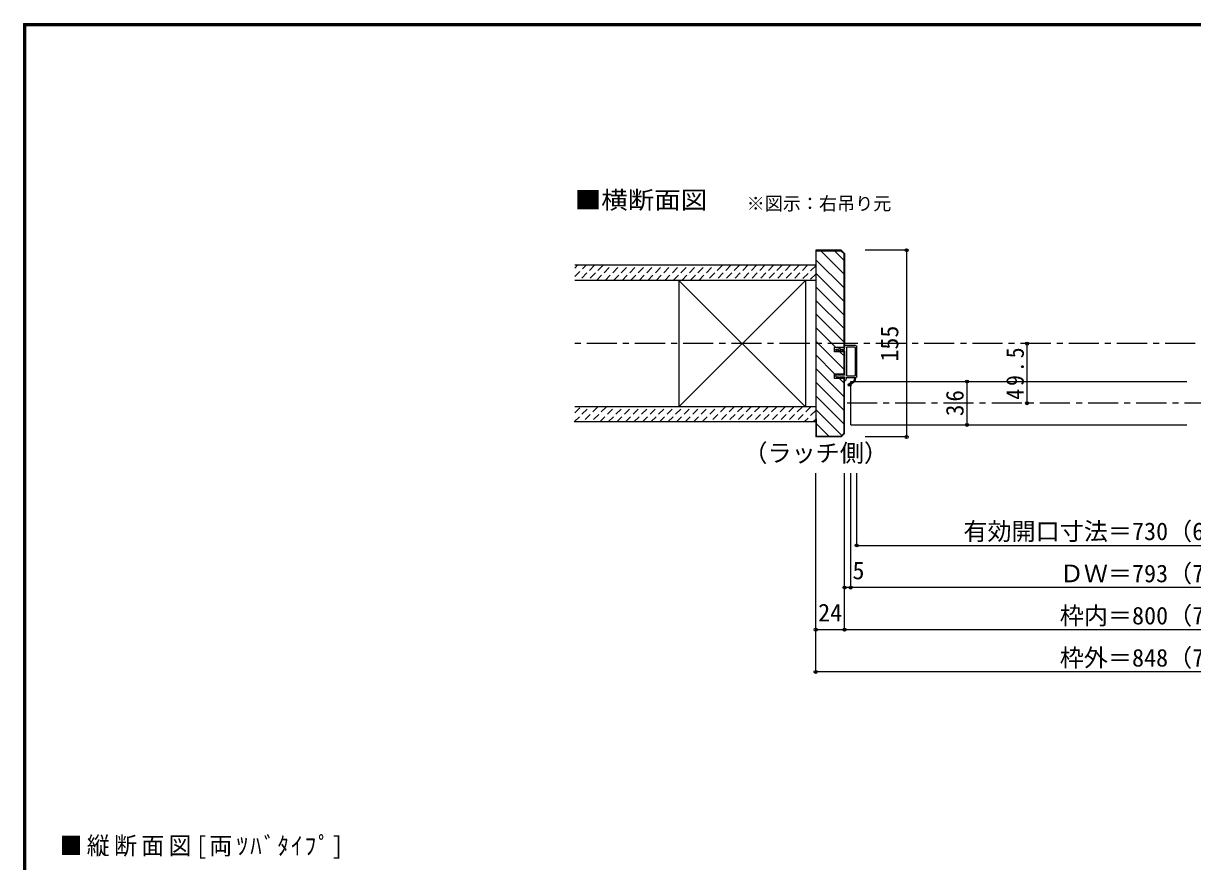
# Model space of a CAD drawing. Units: millimetres at full size, sheet at 1:5. Extents: x -973 to 977, y -718 to 696.
# Drawn here: x -973 to -3, y 0 to 696 of the extents above; entities that cross this region are included whole.
import ezdxf
from ezdxf.enums import TextEntityAlignment as Align

# ---------------------------------------------------------------- set-up
doc = ezdxf.new("R2010")
doc.units = ezdxf.units.MM
doc.header["$LTSCALE"] = 5
doc.header["$PDMODE"] = 32
doc.header["$PDSIZE"] = 2.5
doc.linetypes.add('CHAIN1', pattern=[8, 5, -1, 1, -1])
doc.linetypes.add('DASHED1', pattern=[1.8, 1.2, -0.6])
for name, color, linetype in [('0-0_補助線', 7, 'Continuous'), ('0-1_通り芯', 4, 'CHAIN1'), ('0-3_仕上', 7, 'Continuous'), ('0-4_枠', 3, 'Continuous'), ('0-6_扉', 6, 'Continuous'), ('0-A_文字', 3, 'Continuous'), ('0-B_寸法', 4, 'Continuous'), ('0-C_ﾊｯﾁ', 4, 'DASHED1'), ('F-1_通り芯', 6, 'Continuous')]:
    doc.layers.add(name, color=color, linetype=linetype)
doc.styles.add('ＭＳ ゴシック', font='')
doc.styles.get('ＭＳ ゴシック').set_extended_font_data('MS Gothic')

# ---------------------------------------------------------------- blocks, each defined once
blk = doc.blocks.new('2')
at = {"layer": '0-0_補助線'}
for p, q in [((-9.846, -9.622), (-9.846, 15.078)), ((-8.846, 16.078), (0.354, 16.078)), ((-8.846, 15.878), (0.637, 15.878)), ((-8.446, 14.378), (-8.446, -8.922)), ((-8.146, 14.678), (-1.546, 14.678)), ((-1.246, 14.378), (-1.246, -8.922)), ((0.154, 11.653), (2.154, 11.653)), ((0.154, 11.653), (0.154, -8.497)), ((2.154, 10.953), (2.154, 11.653)), ((3.154, 11.653), (2.512, 10.83)), ((3.154, 11.653), (6.154, 11.653)), ((4.154, 13.753), (4.154, 13.053)), ((5.154, 13.053), (4.512, 13.876)), ((7.154, 13.053), (5.154, 13.053)), ((6.154, 10.953), (6.154, 11.653)), ((7.558, 12.258), (6.516, 10.835)), ((-1.546, -9.222), (-8.146, -9.222)), ((0.154, -8.497), (2.154, -8.497)), ((2.154, -7.797), (2.154, -8.497)), ((3.154, -8.497), (2.512, -7.674)), ((3.154, -8.497), (6.154, -8.497)), ((6.154, -7.797), (6.154, -8.497)), ((7.558, -9.101), (6.516, -7.679)), ((-1.48, -10.622), (-8.846, -10.622)), ((-1.189, -10.85), (-0.732, -12.694)), ((0.354, -12.922), (-0.441, -12.922)), ((4.154, -9.897), (0.154, -9.897)), ((0.154, -9.897), (0.154, -10.622)), ((0.154, -10.622), (0.645, -12.548)), ((4.154, -10.597), (4.154, -9.897)), ((5.154, -9.897), (4.512, -10.72)), ((7.154, -9.897), (5.154, -9.897))]:
    blk.add_line(p, q, dxfattribs=at)
for points in [[(-9.646, 15.078), (-9.646, -9.622), (-9.846, -9.622)], [(4.154, 13.053), (0.154, 13.053), (0.649, 15.723)]]:
    blk.add_lwpolyline(points, dxfattribs=at)
for centre, radius, start, end in [((-8.846, 15.078), 1, 90, 180), ((-8.846, 15.078), 0.8, 90, 180), ((-8.146, 14.378), 0.3, 90, 180), ((-1.546, 14.378), 0.3, 0, 90), ((0.354, 15.778), 0.3, 349.49875, 90), ((2.354, 10.953), 0.2, 180, 322.03043), ((4.354, 13.753), 0.2, 37.96957, 180), ((6.354, 10.953), 0.2, 180, 323.78053), ((7.154, 12.553), 0.5, 323.78053, 90), ((-8.846, -9.622), 1, 180, 270), ((-8.146, -8.922), 0.3, 180, 270), ((-1.546, -8.922), 0.3, 270, 0), ((2.354, -7.797), 0.2, 37.96957, 180), ((6.354, -7.797), 0.2, 36.21947, 180), ((7.154, -9.397), 0.5, 270, 36.21947), ((-2.846, -10.72), 6, 179.06153, 259.29815), ((-2.846, -10.72), 5.3, 178.93757, 259.29815), ((-3.896, -16.272), 0.35, 259.29815, 79.29815), ((-1.48, -10.922), 0.3, 13.9282, 90), ((-0.441, -12.622), 0.3, 193.9282, 270), ((0.354, -12.622), 0.3, 270, 14.29438), ((4.354, -10.597), 0.2, 180, 322.03043)]:
    blk.add_arc(centre, radius, start, end, dxfattribs=at)
blk.add_point((-3.896, -16.622), dxfattribs=at)

msp = doc.modelspace()

# ---------------------------------------------------------------- linework, layer by layer
at = {"layer": '0-1_通り芯'}
for p, q in [((519.153, 430), (-515.847, 430)), ((295.153, 380.5), (-291.847, 380.5))]:
    msp.add_line(p, q, dxfattribs=at)
at = {"layer": '0-3_仕上', "color": 2}
for p, q in [((-315.847, 495), (-515.847, 495)), ((-315.847, 482.5), (-515.847, 482.5)), ((-315.847, 377.5), (-515.847, 377.5)), ((-315.847, 365), (-515.847, 365))]:
    msp.add_line(p, q, dxfattribs=at)
at = {"layer": '0-3_仕上'}
for p, q in [((-429.347, 377.5), (-324.347, 482.5)), ((-324.347, 377.5), (-429.347, 482.5))]:
    msp.add_line(p, q, dxfattribs=at)
at = {"layer": '0-3_仕上', "color": 3}
for p, q in [((-429.347, 482.5), (-429.347, 377.5)), ((-324.347, 482.5), (-324.347, 377.5))]:
    msp.add_line(p, q, dxfattribs=at)
at = {"layer": '0-4_枠'}
for p, q in [((-315.847, 507.5), (-315.847, 352.5)), ((-294.675, 507.5), (-315.847, 507.5)), ((-294.883, 507), (-292.347, 504.464)), ((-294.675, 507.5), (-291.847, 504.672)), ((-291.847, 504.672), (-291.847, 427)), ((-292.347, 427), (-292.347, 504.464)), ((-315.347, 492.5), (-315.847, 492.5)), ((-291.847, 423.3), (-300.347, 423.3)), ((-292.347, 404.7), (-292.347, 423.3)), ((-291.847, 404.7), (-291.847, 423.3)), ((-300.347, 401), (-300.347, 404.7)), ((-291.847, 404.7), (-300.347, 404.7)), ((-291.847, 401), (-300.347, 401)), ((-292.347, 355.536), (-292.347, 401)), ((-291.847, 355.328), (-291.847, 401)), ((-315.347, 367.5), (-315.847, 367.5)), ((-315.347, 367.5), (-315.347, 353)), ((-294.675, 352.5), (-315.847, 352.5)), ((-294.882, 353), (-315.347, 353)), ((-294.882, 353), (-292.347, 355.536)), ((-294.675, 352.5), (-291.847, 355.328))]:
    msp.add_line(p, q, dxfattribs=at)
for points in [[(-315.347, 492.5), (-315.347, 507), (-294.883, 507)], [(-300.347, 423.3), (-300.347, 427), (-291.847, 427)]]:
    msp.add_lwpolyline(points, dxfattribs=at)
at = {"layer": '0-6_扉'}
msp.add_line((-286.847, 362.5), (-7.847, 362.5), dxfattribs=at)
msp.add_lwpolyline([(-286.847, 362.5), (-286.847, 398.5), (-7.847, 398.5)], dxfattribs=at)
at = {"layer": '0-B_寸法'}
for p, q in [((-240.425, 507.5), (-274.947, 507.5)), ((-240.425, 507.5), (-240.425, 352.5)), ((-140.425, 380.5), (-140.425, 430)), ((-190.425, 398.5), (-190.425, 362.5)), ((-240.425, 352.5), (-274.947, 352.5)), ((-315.847, 157.5), (-315.847, 322.5)), ((-291.847, 192.5), (-291.847, 322.5)), ((-286.847, 227.5), (-286.847, 322.5)), ((-281.847, 262.5), (-281.847, 322.5)), ((-281.847, 262.5), (235.158, 262.5)), ((295.153, 227.5), (-291.847, 227.5)), ((319.153, 192.5), (-315.847, 192.5)), ((319.153, 157.5), (-315.847, 157.5))]:
    msp.add_line(p, q, dxfattribs=at)
at = {"layer": '0-B_寸法', "color": 7}
for p in [(-240.425, 507.5), (-140.425, 430), (-190.425, 398.5), (-140.425, 380.5), (-190.425, 362.5), (-240.425, 352.5), (-281.847, 262.5), (-291.847, 227.5), (-286.847, 227.5), (-315.847, 192.5), (-291.847, 192.5), (-315.847, 157.5)]:
    msp.add_point(p, dxfattribs=at)
at = {"layer": '0-C_ﾊｯﾁ', "linetype": 'Continuous'}
for p, q in [((-311.68, 507), (-292.347, 487.666)), ((-300.367, 507), (-292.347, 498.98)), ((-315.347, 499.353), (-292.347, 476.353)), ((-315.847, 488.539), (-292.347, 465.039)), ((-315.847, 477.225), (-292.347, 453.725)), ((-315.847, 465.912), (-292.347, 442.412)), ((-315.847, 454.598), (-292.347, 431.098)), ((-315.847, 443.284), (-299.563, 427)), ((-315.847, 431.97), (-292.347, 408.47)), ((-315.847, 420.657), (-299.89, 404.7)), ((-295.863, 423.3), (-292.347, 419.784)), ((-315.847, 409.343), (-292.347, 385.843)), ((-315.847, 398.029), (-292.347, 374.529)), ((-296.19, 401), (-292.347, 397.157)), ((-315.847, 386.716), (-292.347, 363.216)), ((-315.847, 375.402), (-294.164, 353.719)), ((-315.347, 363.588), (-304.759, 353))]:
    msp.add_line(p, q, dxfattribs=at)
at = {"layer": '0-C_ﾊｯﾁ'}
for p, q in [((-515.847, 485.597), (-506.444, 495)), ((-515.847, 492.668), (-513.515, 495)), ((-499.373, 495), (-511.873, 482.5)), ((-492.302, 495), (-504.802, 482.5)), ((-497.731, 482.5), (-485.231, 495)), ((-490.66, 482.5), (-478.16, 495)), ((-483.589, 482.5), (-471.089, 495)), ((-476.518, 482.5), (-464.018, 495)), ((-469.447, 482.5), (-456.947, 495)), ((-462.376, 482.5), (-449.876, 495)), ((-455.305, 482.5), (-442.805, 495)), ((-448.233, 482.5), (-435.733, 495)), ((-441.162, 482.5), (-428.662, 495)), ((-434.091, 482.5), (-421.591, 495)), ((-427.02, 482.5), (-414.52, 495)), ((-419.949, 482.5), (-407.449, 495)), ((-412.878, 482.5), (-400.378, 495)), ((-393.307, 495), (-405.807, 482.5)), ((-386.236, 495), (-398.736, 482.5)), ((-379.165, 495), (-391.665, 482.5)), ((-372.094, 495), (-384.594, 482.5)), ((-365.023, 495), (-377.523, 482.5)), ((-357.952, 495), (-370.452, 482.5)), ((-350.881, 495), (-363.381, 482.5)), ((-343.81, 495), (-356.31, 482.5)), ((-336.739, 495), (-349.239, 482.5)), ((-329.667, 495), (-342.167, 482.5)), ((-322.596, 495), (-335.096, 482.5)), ((-315.847, 494.678), (-328.025, 482.5)), ((-315.847, 487.607), (-320.954, 482.5)), ((-516.236, 365), (-503.736, 377.5)), ((-515.847, 372.46), (-510.807, 377.5)), ((-496.665, 377.5), (-509.165, 365)), ((-489.594, 377.5), (-502.094, 365)), ((-495.023, 365), (-482.523, 377.5)), ((-487.952, 365), (-475.452, 377.5)), ((-480.881, 365), (-468.381, 377.5)), ((-473.81, 365), (-461.31, 377.5)), ((-466.739, 365), (-454.239, 377.5)), ((-459.667, 365), (-447.167, 377.5)), ((-452.596, 365), (-440.096, 377.5)), ((-445.525, 365), (-433.025, 377.5)), ((-438.454, 365), (-425.954, 377.5)), ((-431.383, 365), (-418.883, 377.5)), ((-424.312, 365), (-411.812, 377.5)), ((-417.241, 365), (-404.741, 377.5)), ((-410.17, 365), (-397.67, 377.5)), ((-390.599, 377.5), (-403.099, 365)), ((-383.528, 377.5), (-396.028, 365)), ((-376.457, 377.5), (-388.957, 365)), ((-369.386, 377.5), (-381.886, 365)), ((-362.315, 377.5), (-374.815, 365)), ((-355.244, 377.5), (-367.744, 365)), ((-348.172, 377.5), (-360.672, 365)), ((-341.101, 377.5), (-353.601, 365)), ((-334.03, 377.5), (-346.53, 365)), ((-326.959, 377.5), (-339.459, 365)), ((-319.888, 377.5), (-332.388, 365)), ((-315.847, 374.47), (-325.317, 365)), ((-315.847, 367.399), (-318.246, 365))]:
    msp.add_line(p, q, dxfattribs=at)
at = {"layer": 'F-1_通り芯'}
for p, q in [((-973.347, 695.833), (-973.347, -700.833)), ((-973.347, 695.833), (976.653, 695.833)), ((-973.347, 695), (976.653, 695)), ((-973.347, 694.167), (976.653, 694.167)), ((-972.514, 695.833), (-972.514, -700.833)), ((-971.68, 695.833), (-971.68, -700.833))]:
    msp.add_line(p, q, dxfattribs=at)

# ---------------------------------------------------------------- block references
at = {"layer": '0-0_補助線', "xscale": -1}
msp.add_blockref('2', (-291.693, 412.422), dxfattribs=at)

# ---------------------------------------------------------------- texts
at = {"layer": '0-A_文字', "color": 7, "style": 'ＭＳ ゴシック', "width": 1.1}
msp.add_text('■横断面図', height=14.66, dxfattribs=at).set_placement((-515.847, 537.5), align=Align.BOTTOM_LEFT)
at = {"layer": '0-A_文字', "color": 7, "style": 'ＭＳ ゴシック'}
for s, height, p in [('※図示：右吊り元', 11, (-373.163, 537.5)), ('（ラッチ側）', 14.66, (-375.847, 327.5))]:
    msp.add_text(s, height=height, dxfattribs=at).set_placement(p, align=Align.BOTTOM_LEFT)
at = {"layer": '0-A_文字', "color": 7, "insert": (-943.333, 2.5), "char_height": 14.66, "attachment_point": 7, "style": 'ＭＳ ゴシック'}
msp.add_mtext('\\T1.19;\\W0.95;■縦断面図[両ﾂﾊﾞﾀｲﾌﾟ]', dxfattribs=at)
at = {"layer": '0-B_寸法', "color": 7, "style": 'ＭＳ ゴシック'}
msp.add_text('155', height=14.66, rotation=90, dxfattribs=at).set_placement((-242.925, 415), align=Align.BOTTOM_LEFT)
for s, p in [('有効開口寸法＝730（660）<640>［617］', (-193.347, 262.5)), ('5', (-285.361, 230)), ('ＤＷ＝793（723）<703>［680］', (-113.347, 227.5)), ('24', (-313.847, 195)), ('枠内＝800（730）<710>［687］', (-113.347, 192.5)), ('枠外＝848（778）<758>［735］', (-113.347, 157.5))]:
    msp.add_text(s, height=14.66, dxfattribs=at).set_placement(p, align=Align.BOTTOM_LEFT)
at = {"layer": '0-B_寸法', "color": 7, "char_height": 14.66, "attachment_point": 7, "rotation": 90, "style": 'ＭＳ ゴシック'}
for s, insert in [('\\T1.28;\\W0.9;49.5', (-142.925, 383.375)), ('\\T1.27;\\W0.95;36', (-192.925, 369.875))]:
    msp.add_mtext(s, dxfattribs=dict(at, insert=insert))

doc.saveas('drawing.dxf')
